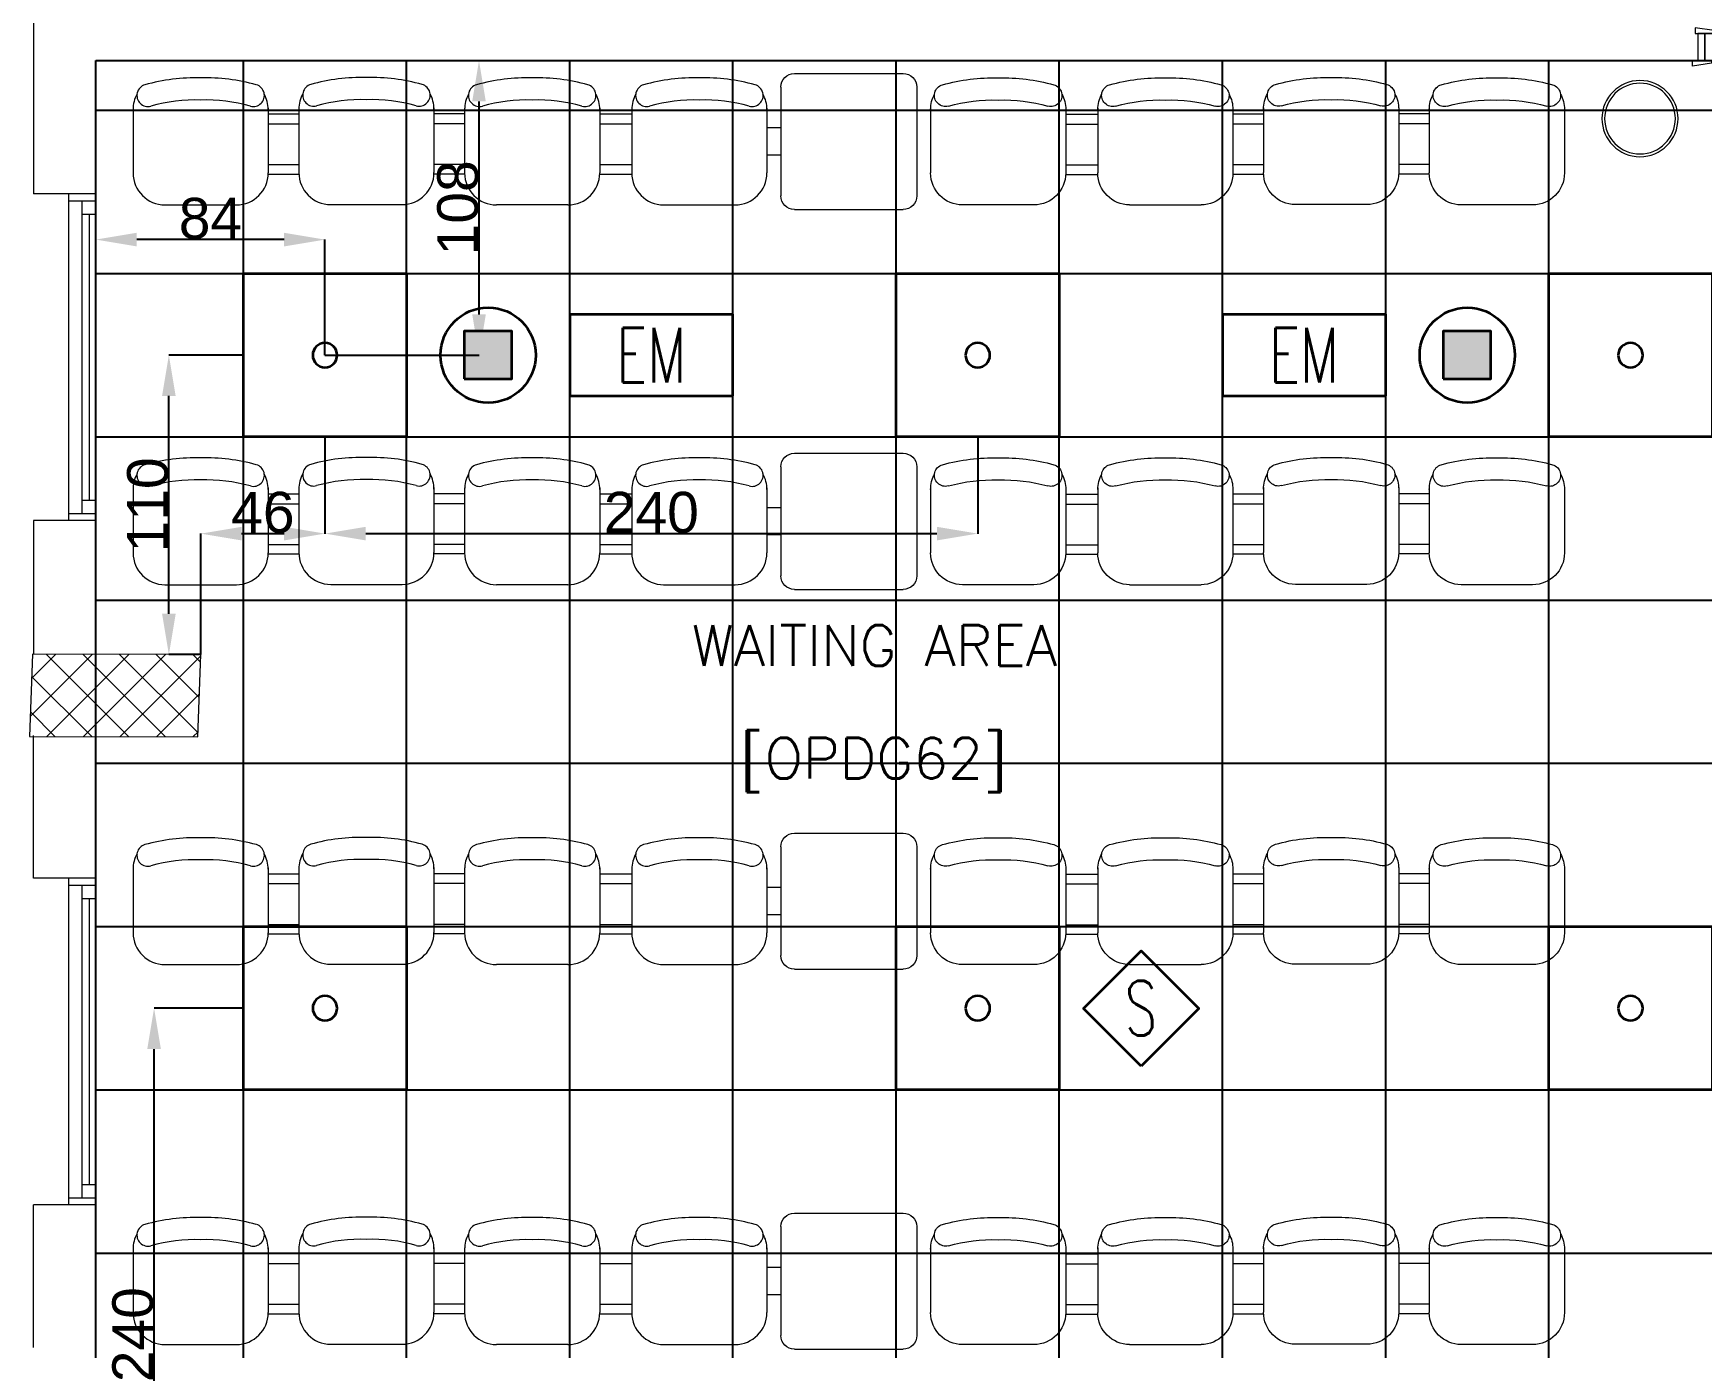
# Model space of a CAD drawing. Header units: inches. Extents: x -12418 to 57169, y -29325 to 19878.
# Drawn here: x 5228 to 11362, y -947 to 3883 of the extents above; entities that cross this region are included whole.
import ezdxf
from ezdxf.enums import TextEntityAlignment as Align

# ---------------------------------------------------------------- set-up
doc = ezdxf.new("R2010")
doc.units = ezdxf.units.IN
doc.header["$LTSCALE"] = 25
doc.header["$MEASUREMENT"] = 0
doc.header["$PDMODE"] = 3
doc.layers.get('0').update_dxf_attribs({"color": 8})
doc.layers.get('Defpoints').update_dxf_attribs({"color": 8})
for name, color, linetype, lineweight in [('00-Ground Floor$0$72_EGR_BASE_TEXT', 252, 'Continuous', 5), ('00-Ground Floor$0$Aluminum', 251, 'Continuous', 5), ('00-Ground Floor$0$C-HYDR-CTCH', 251, 'Continuous', 5), ('00-Ground Floor$0$Hatch', 254, 'Continuous', 5), ('00-Ground Floor$0$LOADING', 253, 'Continuous', 5), ('00-Ground Floor$0$Walls', 251, 'Continuous', 5), ('00-Ground Floor$0$Wooden Joinery', 251, 'Continuous', 5), ('E-DIM', 6, 'Continuous', 18), ('E-LITE-CIRC-NUMB', 6, 'Continuous', 25), ('E-LITE-CLNG', 150, 'Continuous', 35), ('E-LITE-CLNG @ 100', 150, 'Continuous', 35), ('E-LITE-CTRL', 6, 'Continuous', 25), ('F-ALRM-CLNG @ 100', 33, 'Continuous', 35), ('T-INTC-CLNG @ 100', 33, 'Continuous', 35), ('T-INTC-DEVC-NUMB', 2, 'Continuous', 25)]:
    doc.layers.add(name, color=color, linetype=linetype, lineweight=lineweight)
doc.layers.add('00-Ground Floor$0$False Ceiling', color=251, linetype='Continuous')
doc.styles.add('00-Ground Floor$0$SIMPLEX', font='SIMPLEX.shx', dxfattribs={"height": 150})
doc.styles.add('00-Ground Floor$0$Standard', font='arial.ttf')
doc.styles.add('DC_Simplex', font='SIMPLEX.shx', dxfattribs={"width": 0.7})
doc.styles.get("Standard").update_dxf_attribs({"font": 'arial.ttf'})
doc.dimstyles.get("Standard").update_dxf_attribs({"dimtxt": 150, "dimasz": 150, "dimexe": 0.18, "dimexo": 0.0625, "dimgap": 1, "dimtad": 1, "dimdec": 0, "dimlfac": 0.1, "dimzin": 0, "dimdsep": 46, "dimtxsty": 'Standard', "dimcen": 0.09, "dimclrd": 256, "dimclrt": 7, "dimadec": 0, "dimazin": 0, "dimtfac": 1, "dimtdec": 0, "dimtofl": 0, "dimtmove": 0, "dimatfit": 3, "dimfxl": 1, "dimtolj": 1, "dimtzin": 0, "dimarcsym": 0})

# ---------------------------------------------------------------- blocks, each defined once
blk = doc.blocks.new('00-Ground Floor$0$A$C72370EFE')
at = {"layer": '00-Ground Floor$0$Wooden Joinery'}
for p, q in [((-0.01, -0.04), (-0.02, -0.04)), ((-0.01, -0.06), (-0.02, -0.06)), ((-0.01, -0.03), (-0.01, -0.07)), ((0, -0.03), (-0.01, -0.03)), ((0.04, -0.03), (0.05, -0.03)), ((0.05, -0.03), (0.05, -0.07)), ((0.05, -0.04), (0.06, -0.04)), ((0.05, -0.06), (0.06, -0.06)), ((-0.05, -0.07), (-0.05, -0.16)), ((-0.03, -0.07), (-0.03, -0.16)), ((0, -0.07), (-0.01, -0.07)), ((0.04, -0.07), (0.05, -0.07)), ((0.07, -0.07), (0.07, -0.16)), ((0.09, -0.07), (0.09, -0.16)), ((-0.01, -0.17), (-0.02, -0.17)), ((-0.01, -0.17), (-0.01, -0.19)), ((0.05, -0.17), (0.06, -0.17)), ((0.05, -0.17), (0.05, -0.19)), ((-0.01, -0.19), (-0.02, -0.19)), ((0.05, -0.19), (0.06, -0.19))]:
    blk.add_line(p, q, dxfattribs=at)
for centre, radius, start, end in [((-0.02, -0.07), 0.03, 90, 180), ((-0.02, -0.07), 0.01, 90, 180), ((0.06, -0.07), 0.03, 0, 90), ((0.06, -0.07), 0.01, 0, 90), ((-0.02, -0.16), 0.03, 180, 270), ((-0.02, -0.16), 0.01, 180, 270), ((0.06, -0.16), 0.01, 270, 0), ((0.06, -0.16), 0.03, 270, 0)]:
    blk.add_arc(centre, radius, start, end, dxfattribs=at)
blk = doc.blocks.new('00-Ground Floor$0$A$C5DAD61B4')
at = {"layer": '00-Ground Floor$0$Wooden Joinery'}
for points in [[(80, 959.1), (80, 969.1), (10, 979.1), (10, 959.1)], [(940, 959.1), (940, 969.1), (1010, 979.1), (1010, 959.1)], [(70, 859.1), (70, 849.1), (0, 839.1), (0, 859.1)], [(120, 859.1), (120, 0), (80, 0), (80, 859.1)], [(950, 859.1), (950, 849.1), (1020, 839.1), (1020, 859.1)]]:
    blk.add_lwpolyline(points, close=True, dxfattribs=at)
for points in [[(45, 859.1), (45, 959.1), (20, 959.1), (20, 859.1), (45, 859.1)], [(45, 859.1), (80, 859.1), (80, 899.1), (90, 899.1), (90, 959.1), (45, 959.1), (45, 859.1)], [(975, 859.1), (940, 859.1), (940, 899.1), (930, 899.1), (930, 959.1), (975, 959.1), (975, 859.1)], [(975, 859.1), (975, 959.1), (1000, 959.1), (1000, 859.1), (975, 859.1)]]:
    blk.add_lwpolyline(points, dxfattribs=at)
blk.add_arc((80, 859.1), 860, 272.66603, 0, dxfattribs=at)
at = {"layer": '00-Ground Floor$0$Wooden Joinery', "xscale": 999.9999999998854, "yscale": 999.9999999998854, "zscale": 999.9999999998854, "rotation": 180}
blk.add_blockref('00-Ground Floor$0$A$C72370EFE', (120, 0), dxfattribs=at)
blk = doc.blocks.new('00-Ground Floor$0$3 seats beam chair')
at = {"layer": '00-Ground Floor$0$LOADING', "ltscale": 20}
for p, q in [((-740534, -1008988.2), (-740317.9, -1008988.2)), ((-740534, -1008988.2), (-740295.5, -1008988.2)), ((-740178.3, -1009367.9), (-740178.3, -1009105.4)), ((-740534, -1009485), (-740295.5, -1009485)), ((-740511, -1009485), (-740511, -1009602.9)), ((-740474.9, -1009485), (-740474.9, -1009602.9)), ((-740325, -1009485), (-740325, -1009602.9)), ((-740290.3, -1009484.9), (-740290.3, -1009602.9)), ((-740534, -1009602.8), (-740295.5, -1009602.8)), ((-740178.3, -1009720), (-740178.3, -1009982.5)), ((-740534, -1010099.7), (-740295.5, -1010099.7)), ((-740534, -1010099.7), (-740317.9, -1010099.7)), ((-740512.3, -1010099.6), (-740512.3, -1010212.3)), ((-740476.2, -1010099.6), (-740476.2, -1010212.3)), ((-740326.3, -1010099.6), (-740326.3, -1010212.3)), ((-740291.5, -1010099.6), (-740291.5, -1010212.4)), ((-740535.3, -1010212.3), (-740319.1, -1010212.3)), ((-740535.3, -1010212.3), (-740296.7, -1010212.3)), ((-740179.5, -1010592), (-740179.5, -1010329.5)), ((-740535.3, -1010709.2), (-740296.7, -1010709.2)), ((-740512.3, -1010821.9), (-740512.3, -1010709.2)), ((-740476.2, -1010821.9), (-740476.2, -1010709.2)), ((-740326.3, -1010821.9), (-740326.3, -1010709.2)), ((-740291.5, -1010821.9), (-740291.5, -1010709.1)), ((-740534, -1010821.8), (-740295.5, -1010821.8)), ((-740534, -1010821.8), (-740317.9, -1010821.8)), ((-740178.3, -1011201.5), (-740178.3, -1010939)), ((-740534, -1011318.7), (-740295.5, -1011318.7))]:
    blk.add_line(p, q, dxfattribs=at)
for centre, radius, start, end in [((-740528.8, -1009105.4), 117.2, 90, 118.96988), ((-740295.5, -1009105.4), 117.2, 0, 90), ((-739957.4, -1009217.1), 687.4, 164.36103, 181.62474), ((-740580.4, -1009042.7), 40.5, 344.36103, 164.36104), ((-739957.4, -1009217.1), 606.4, 164.36103, 181.84194), ((-739957.4, -1009256.1), 687.4, 178.37526, 195.63897), ((-739957.4, -1009256.1), 606.4, 178.15806, 195.63897), ((-740580.4, -1009430.5), 40.5, 195.63896, 15.63897), ((-740295.5, -1009367.9), 117.2, 270, 0), ((-740528.8, -1009367.9), 117.2, 241.03012, 270), ((-740528.8, -1009720), 117.2, 90, 118.96988), ((-740295.5, -1009720), 117.2, 0, 90), ((-739957.4, -1009831.8), 687.4, 164.36103, 181.62474), ((-740580.4, -1009657.4), 40.5, 344.36103, 164.36104), ((-739957.4, -1009831.8), 606.4, 164.36103, 181.84194), ((-739957.4, -1009870.8), 687.4, 178.37526, 195.63897), ((-739957.4, -1009870.8), 606.4, 178.15806, 195.63897), ((-740580.4, -1010045.1), 40.5, 195.63896, 15.63897), ((-740295.5, -1009982.5), 117.2, 270, 0), ((-740528.8, -1009982.5), 117.2, 241.03012, 270), ((-740530.1, -1010329.5), 117.2, 90, 118.96988), ((-740296.7, -1010329.5), 117.2, 0, 90), ((-739958.7, -1010441.3), 687.4, 164.36103, 181.62474), ((-740581.6, -1010266.9), 40.5, 344.36103, 164.36104), ((-739958.7, -1010441.3), 606.4, 164.36103, 181.84194), ((-739958.7, -1010480.3), 687.4, 178.37526, 195.63897), ((-739958.7, -1010480.3), 606.4, 178.15806, 195.63897), ((-740581.6, -1010654.6), 40.5, 195.63896, 15.63897), ((-740296.7, -1010592), 117.2, 270, 0), ((-740530.1, -1010592), 117.2, 241.03012, 270), ((-740528.8, -1010939), 117.2, 90, 118.96988), ((-740295.5, -1010939), 117.2, 0, 90), ((-739957.4, -1011050.8), 687.4, 164.36103, 181.62474), ((-740580.4, -1010876.4), 40.5, 344.36103, 164.36104), ((-739957.4, -1011050.8), 606.4, 164.36103, 181.84194), ((-739957.4, -1011089.8), 687.4, 178.37526, 195.63897), ((-739957.4, -1011089.8), 606.4, 178.15806, 195.63897), ((-740580.4, -1011264.1), 40.5, 195.63896, 15.63897), ((-740295.5, -1011201.5), 117.2, 270, 0), ((-740528.8, -1011201.5), 117.2, 241.03012, 270)]:
    blk.add_arc(centre, radius, start, end, dxfattribs=at)
at = {"layer": '00-Ground Floor$0$LOADING', "ltscale": 10, "style": '00-Ground Floor$0$Standard'}
blk.add_attdef('NMF0003', text='', height=50, dxfattribs=at).set_placement((-740377, -1009031.1), align=Align.TOP_CENTER)
blk = doc.blocks.new('00-Ground Floor$0$GF21009T-P')
for p, q in [((0.4002, 0.5), (0, 0.5)), ((-0.0499, 0.4501), (-0.0499, 0.0499)), ((0.4501, 0.4501), (0.4501, 0.0499)), ((0.4501, 0.3), (0.5001, 0.3)), ((0.4501, 0.2), (0.5001, 0.2)), ((0.4002, 0), (0, 0))]:
    blk.add_line(p, q)
for centre, start, end in [((0, 0.4501), 90, 180), ((0.4002, 0.4501), 0, 90), ((0, 0.0499), 180, 270), ((0.4002, 0.0499), 270, 0)]:
    blk.add_arc(centre, 0.0499, start, end)
blk = doc.blocks.new('00-Ground Floor$0$WM00001-P')
at = {"layer": '00-Ground Floor$0$LOADING'}
for radius in [0.14, 0.13]:
    blk.add_circle((0, 0), radius, dxfattribs=at)
blk = doc.blocks.new('00-Ground Floor$0$A$Ce9e1c4c3')
at = {"layer": '00-Ground Floor$0$False Ceiling', "color": 254, "linetype": 'Continuous'}
for p, q in [((-94542.1, -2747.4, 0), (-94542.1, 3782.6, 0)), ((-94542.1, 3782.6, 0), (-87736.7, 3782.6, 0)), ((-94000, -2747.4), (-94000, 3782.6)), ((-93400, -2747.4), (-93400, 3782.6)), ((-92800, -2747.4), (-92800, 3782.6)), ((-92200, -2747.4), (-92200, 3782.6)), ((-91600, -2747.4), (-91600, 3782.6)), ((-91000, -2747.4), (-91000, 3782.6)), ((-90400, -2747.4), (-90400, 3782.6)), ((-89800, -2747.4), (-89800, 3782.6)), ((-89200, -2747.4), (-89200, 3782.6)), ((-94542.1, 3600), (-87736.7, 3600)), ((-94542.1, 3000), (-87736.7, 3000)), ((-94542.1, 2400), (-87736.7, 2400)), ((-94542.1, 1800), (-87736.7, 1800)), ((-94542.1, 1200), (-87736.7, 1200)), ((-94542.1, 600), (-87736.7, 600)), ((-94542.1, 0), (-87736.7, 0)), ((-94542.1, -600), (-87736.7, -600))]:
    blk.add_line(p, q, dxfattribs=at)
blk = doc.blocks.new('00-Ground Floor')
at = {"layer": '00-Ground Floor$0$Hatch'}
h = blk.add_hatch(dxfattribs=at)
h.set_pattern_fill('ANSI37', color=256, scale=30)
h.set_pattern_definition([(45, (-1981.42, -13099.68), (-67.35192, 67.35192), []), (135, (-1981.42, -13099.68), (-67.35192, -67.35192), [])])
h.paths.add_polyline_path([(48971.2, 8818.2), (48367.3, 8810.1), (48371.2, 8521.7), (48975.1, 8529.8)])
h.paths.add_polyline_path([(41810.5, 8810.5), (41227, 8805), (41207, 8513.7), (41790.5, 8519.1)])
h.paths.add_polyline_path([(27433.5, 8803.1), (26834.4, 8799), (26828.7, 8506), (27427.8, 8510)])
h.paths.add_polyline_path([(34618.7, 8805.3), (34017.5, 8797.8), (34009.3, 8512.1), (34610.5, 8519.6)])
h.paths.add_polyline_path([(20214.3, 8812.4), (19607.8, 8790.5), (19622.4, 8498), (20228.8, 8519.8)])
h.paths.add_polyline_path([(13477.7, 8802), (12255.7, 8825.9), (12249.3, 8529.8), (13471.3, 8505.8)])
h.paths.add_polyline_path([(13491.8, 1601.9), (12276.8, 1586.2), (12263.3, 1293.7), (13478.3, 1309.4)])
h.paths.add_polyline_path([(13465.7, -5591.3), (12262.6, -5607.3), (12256.9, -5900.3), (13460, -5884.3)])
h.paths.add_polyline_path([(13484.2, -12790), (12287.5, -12801.4), (12290.4, -13095.9), (13487, -13084.4)])
h.paths.add_polyline_path([(5849.2, -12787.9), (5245.6, -12791.6), (5256.3, -13077.1), (5859.8, -13073.4)])
h.paths.add_polyline_path([(5833.8, -5589.9), (5236.9, -5588.3), (5236.8, -5889.5), (5833.6, -5891)])
h.paths.add_polyline_path([(5843.6, 1599.7), (5224.3, 1600.9), (5213.7, 1298), (5833, 1296.7)])
h.paths.add_polyline_path([(5820.3, 8779.1), (5219.7, 8793.5), (5216, 8503.9), (5816.7, 8489.4)])
h.paths.add_polyline_path([(-1378.8, 8777.2), (-1981.4, 8799.9), (-1979.5, 8511.6), (-1376.9, 8488.9)])
h.paths.add_polyline_path([(-1371.1, -5601.1), (-1973.1, -5608.1), (-1969.7, -5899.7), (-1367.7, -5892.7)])
h.paths.add_polyline_path([(-1353.5, -12795.7), (-1951.9, -12796.7), (-1947.1, -13097.4), (-1348.7, -13096.4)])
h.paths.add_polyline_path([(20233.2, -12782.5), (19627.5, -12795.4), (19633.2, -13096.6), (20238.9, -13083.7)])
h.paths.add_polyline_path([(20226.6, -5590), (19632.3, -5607.6), (19634.4, -5904.1), (20228.7, -5886.6)])
h.paths.add_polyline_path([(20217.9, 1618), (19619, 1610.4), (19623, 1310.2), (20221.9, 1317.9)])
h.paths.add_polyline_path([(27418.3, 1602.8), (26816.3, 1607.5), (26820.6, 1315.3), (27422.5, 1310.7)])
h.paths.add_polyline_path([(27422, -5579.9), (26818.1, -5597.5), (26831.6, -5897.5), (27431.7, -5876.5)])
h.paths.add_polyline_path([(27438.1, -12795.9), (26834.3, -12789.3), (26831.9, -13075), (27435.7, -13081.6)])
h.paths.add_polyline_path([(34636.6, -12785.4), (34039.3, -12800), (34048.3, -13099.7), (34645.6, -13085.1)])
h.paths.add_polyline_path([(34629.3, -5597.1), (34028, -5595.2), (34029.2, -5892.4), (34630.4, -5894.3)])
h.paths.add_polyline_path([(34592.8, 1606.7), (34012, 1611.4), (34031.7, 1321.6), (34612.5, 1316.9)])
h.paths.add_polyline_path([(41796.2, 1606), (41198.6, 1619.8), (41200.6, 1327.8), (41798.2, 1314.1)])
h.paths.add_polyline_path([(41797.2, -5592.6), (41228.8, -5600.2), (41230.6, -5894.3), (41799, -5886.7)])
h.paths.add_polyline_path([(41834.3, -12789.7), (41229, -12792.4), (41230.4, -13096.9), (41835.6, -13094.3)])
h.paths.add_polyline_path([(49008.5, -12790.2), (48420.5, -12774.1), (48407.3, -13081.4), (48995.3, -13097.4)])
h.paths.add_polyline_path([(48992.7, -5590.8), (48389.5, -5589.7), (48387.5, -5886.2), (48990.7, -5887.3)])
at = {"layer": '00-Ground Floor$0$Aluminum'}
for p, q in [((5357.9, 2092.6, 0), (5357.9, 3292.6, 0)), ((5357.9, 3267.6, 0), (5457.9, 3267.6, 0)), ((5407.9, 2117.6, 0), (5407.9, 3267.6, 0)), ((5457.9, 2092.6, 0), (5457.9, 3292.6, 0)), ((5407.9, 3217.6, 0), (5457.9, 3217.6, 0)), ((5432.9, 3217.6, 0), (5432.9, 2167.6, 0)), ((5407.9, 2167.6, 0), (5457.9, 2167.6, 0)), ((5357.9, 2117.6, 0), (5457.9, 2117.6, 0)), ((5357.9, -422.4, 0), (5357.9, 777.6, 0)), ((5357.9, 752.6, 0), (5457.9, 752.6, 0)), ((5407.9, -397.4, 0), (5407.9, 752.6, 0)), ((5457.9, -422.4, 0), (5457.9, 777.6, 0)), ((5407.9, 702.6, 0), (5457.9, 702.6, 0)), ((5432.9, 702.6, 0), (5432.9, -347.4, 0)), ((5407.9, -347.4, 0), (5457.9, -347.4, 0)), ((5357.9, -397.4, 0), (5457.9, -397.4, 0))]:
    blk.add_line(p, q, dxfattribs=at)
at = {"layer": '00-Ground Floor$0$C-HYDR-CTCH', "flags": 128}
blk.add_lwpolyline([(5224.3, 1600.9), (5213.7, 1298), (5833, 1296.7), (5843.6, 1599.7), (5224.3, 1600.9)], dxfattribs=at)
at = {"layer": '00-Ground Floor$0$Walls'}
for p, q in [((5227.9, 8502.6, 0), (5227.9, 3292.6, 0)), ((11347.9, 3882.6, 0), (11347.9, 3782.6, 0)), ((5457.9, 3782.6, 0), (11347.9, 3782.6, 0)), ((5457.9, 3782.6, 0), (5457.9, 3292.6, 0)), ((5457.9, 3292.6, 0), (5227.9, 3292.6, 0)), ((5227.9, 2092.6, 0), (5227.9, 1602.6, 0)), ((5457.9, 2092.6, 0), (5227.9, 2092.6, 0)), ((5457.9, 2092.6, 0), (5457.9, 1602.6, 0)), ((5227.9, 777.6, 0), (5227.9, 1302.6, 0)), ((5457.9, 1302.6, 0), (5457.9, 777.6, 0)), ((5457.9, 777.6, 0), (5227.9, 777.6, 0)), ((5227.9, -947.4, 0), (5227.9, -422.4, 0)), ((5457.9, -422.4, 0), (5227.9, -422.4, 0)), ((5457.9, -422.4, 0), (5457.9, -947.4, 0))]:
    blk.add_line(p, q, dxfattribs=at)
at = {"layer": '00-Ground Floor$0$False Ceiling', "color": 254}
blk.add_blockref('00-Ground Floor$0$A$Ce9e1c4c3', (100000, 0), dxfattribs=at)
at = {"layer": '00-Ground Floor$0$LOADING', "rotation": 270}
for p in [(1016913.2, -736925.9, 0), (1016913.2, -738322.1, 0), (1016913.2, -739718.2, 0), (1016913.2, -741114.3, 0)]:
    blk.add_blockref('00-Ground Floor$0$3 seats beam chair', p, dxfattribs=at)
at = {"layer": '00-Ground Floor$0$LOADING', "extrusion": (1.27212e-09, 3.51192e-12, 1), "xscale": -1000, "yscale": 1000, "zscale": 1000, "rotation": 4.580824759514712e-06}
for p in [(8426, 3235.4, 0), (8426, 1839.3, 0), (8426, 443.2, 0), (8426, -952.9, 0)]:
    blk.add_blockref('00-Ground Floor$0$GF21009T-P', p, dxfattribs=at)
at = {"layer": '00-Ground Floor$0$LOADING', "xscale": -1, "rotation": 90}
for p in [(-1000461.4, -736925.9, 0), (-1000461.4, -738322.1, 0), (-1000461.4, -739718.2, 0), (-1000461.4, -741114.3, 0)]:
    blk.add_blockref('00-Ground Floor$0$3 seats beam chair', p, dxfattribs=at)
at = {"layer": '00-Ground Floor$0$LOADING', "extrusion": (2.24019e-05, -2.25232e-18, -1), "xscale": 1000, "yscale": 1000, "zscale": 1000, "rotation": 180}
blk.add_blockref('00-Ground Floor$0$WM00001-P', (-11135, 3569.3, 0.2), dxfattribs=at)
at = {"layer": '00-Ground Floor$0$Wooden Joinery', "xscale": -1}
blk.add_blockref('00-Ground Floor$0$A$C5DAD61B4', (12347.9, 2923.5, 0), dxfattribs=at)
at = {"layer": '00-Ground Floor$0$72_EGR_BASE_TEXT', "char_height": 150, "attachment_point": 2, "style": '00-Ground Floor$0$SIMPLEX'}
for s, insert in [('WAITING AREA', (8320.7, 1707.8, 0)), ('[OPDG62]', (8317.8, 1293.6, 0))]:
    blk.add_mtext(s, dxfattribs=dict(at, insert=insert))
blk = doc.blocks.new('DC_LT-CL-Emergency')
blk.add_lwpolyline([(3, -1.5), (3, 1.5), (-3, 1.5), (-3, -1.5)], close=True)
at = {"style": 'DC_Simplex', "width": 0.7}
blk.add_text('EM', height=2, rotation=360, dxfattribs=at).set_placement((0, 0), align=Align.MIDDLE_CENTER)
at = {"layer": 'E-LITE-CTRL', "style": 'DC_Simplex', "width": 0.7, "flags": 8}
blk.add_attdef('CONTROL', (4.739, -1.5), '', height=2, rotation=360, dxfattribs=at)
blk = doc.blocks.new('*U58')
blk.add_lwpolyline([(-300, 300), (-300, -300), (300, -300), (300, 300)], close=True)
blk.add_circle((0, 0), 45)
at = {"layer": 'E-LITE-CIRC-NUMB', "style": 'DC_Simplex', "width": 0.7, "flags": 8}
blk.add_attdef('CIRCUIT', text='', height=200, rotation=0, dxfattribs=at).set_placement((-473.9, 300), align=Align.RIGHT)
at = {"layer": 'E-LITE-CTRL', "style": 'DC_Simplex', "width": 0.7, "flags": 8}
blk.add_attdef('CONTROL', (1118.9, -935), '', height=200, rotation=360, dxfattribs=at)
blk = doc.blocks.new('A$C5CF53093')
blk.add_lwpolyline([(0, -212.1), (-212.1, 0), (0, 212.1), (212.1, 0)], close=True)
blk = doc.blocks.new('*U206')
at = {"xscale": 0.01, "yscale": 0.01, "zscale": 0.01}
blk.add_blockref('A$C5CF53093', (0.007, -0.007), dxfattribs=at)
at = {"color": 6, "style": 'DC_Simplex', "width": 0.7, "flags": 8}
blk.add_attdef('TYPE', text='', height=2, rotation=360, dxfattribs=at).set_placement((0, 0), align=Align.MIDDLE_CENTER)
blk = doc.blocks.new('DC_PA-CL-Speaker')
blk.add_hatch(color=256).paths.add_polyline_path([(-0.883, -0.87), (0.865, -0.87), (0.865, 0.878), (-0.883, 0.878)])
blk.add_lwpolyline([(-0.883, -0.87), (0.865, -0.87), (0.865, 0.878), (-0.883, 0.878)], close=True)
blk.add_circle((0, 0), 1.75)
at = {"layer": 'T-INTC-DEVC-NUMB', "style": 'DC_Simplex', "width": 0.7}
blk.add_attdef('DC_CONTROL', (3.364, 2.471), '', height=2, rotation=360, dxfattribs=at)
blk = doc.blocks.new('*D233')
at = {"layer": 'Defpoints', "color": 0, "transparency": 16777216}
for p in [(5726.2, 2700), (6000, 2700), (5843.6, 1599.7)]:
    blk.add_point(p, dxfattribs=at)
at = {"layer": 'E-DIM', "color": 0, "lineweight": -2, "transparency": 16777216}
for p, q in [((5999.9, 2700), (5726, 2700)), ((5843.6, 1599.7), (5726, 1599.7))]:
    blk.add_line(p, q, dxfattribs=at)
at = {"layer": 'E-DIM', "lineweight": -2, "transparency": 16777216}
blk.add_line((5726.2, 1749.7), (5726.2, 2550), dxfattribs=at)
at = {"layer": 'E-DIM', "transparency": 16777216}
for points in [[(5701.2, 2550), (5751.2, 2550), (5726.2, 2700)], [(5701.2, 1749.7), (5751.2, 1749.7), (5726.2, 1599.7)]]:
    blk.add_solid(points, dxfattribs=at)
at = {"layer": 'E-DIM', "color": 7, "transparency": 16777216, "insert": (5648.6, 2149.8), "char_height": 150, "attachment_point": 5, "rotation": 90}
blk.add_mtext('\\A1;110', dxfattribs=at)
blk = doc.blocks.new('*D234')
at = {"layer": 'Defpoints', "color": 0, "transparency": 16777216}
for p in [(6300, 2400), (6300, 2044.1), (5843.6, 1599.7)]:
    blk.add_point(p, dxfattribs=at)
at = {"layer": 'E-DIM', "color": 0, "lineweight": -2, "transparency": 16777216}
for p, q in [((6300, 2399.9), (6300, 2043.9)), ((5843.6, 1599.7), (5843.6, 2044.2))]:
    blk.add_line(p, q, dxfattribs=at)
at = {"layer": 'E-DIM', "lineweight": -2, "transparency": 16777216}
blk.add_line((5993.6, 2044.1), (6150, 2044.1), dxfattribs=at)
at = {"layer": 'E-DIM', "transparency": 16777216}
for points in [[(5993.6, 2069.1), (5993.6, 2019.1), (5843.6, 2044.1)], [(6150, 2069.1), (6150, 2019.1), (6300, 2044.1)]]:
    blk.add_solid(points, dxfattribs=at)
at = {"layer": 'E-DIM', "color": 7, "transparency": 16777216, "insert": (6071.8, 2121.6), "char_height": 150, "attachment_point": 5}
blk.add_mtext('\\A1;46', dxfattribs=at)
blk = doc.blocks.new('*D235')
at = {"layer": 'Defpoints', "color": 0, "transparency": 16777216}
for p in [(6300, 2400), (8700, 2400), (8700, 2044.1)]:
    blk.add_point(p, dxfattribs=at)
at = {"layer": 'E-DIM', "color": 0, "lineweight": -2, "transparency": 16777216}
for p, q in [((6300, 2399.9), (6300, 2043.9)), ((8700, 2399.9), (8700, 2043.9))]:
    blk.add_line(p, q, dxfattribs=at)
at = {"layer": 'E-DIM', "lineweight": -2, "transparency": 16777216}
blk.add_line((6450, 2044.1), (8550, 2044.1), dxfattribs=at)
at = {"layer": 'E-DIM', "transparency": 16777216}
for points in [[(6450, 2069.1), (6450, 2019.1), (6300, 2044.1)], [(8550, 2069.1), (8550, 2019.1), (8700, 2044.1)]]:
    blk.add_solid(points, dxfattribs=at)
at = {"layer": 'E-DIM', "color": 7, "transparency": 16777216, "insert": (7500, 2121.6), "char_height": 150, "attachment_point": 5}
blk.add_mtext('\\A1;240', dxfattribs=at)
blk = doc.blocks.new('*D239')
at = {"layer": 'Defpoints', "color": 0, "transparency": 16777216}
for p in [(5671.8, 300), (6000, 300), (6000, -2100)]:
    blk.add_point(p, dxfattribs=at)
at = {"layer": 'E-DIM', "color": 0, "lineweight": -2, "transparency": 16777216}
for p, q in [((5999.9, 300), (5671.6, 300)), ((5999.9, -2100), (5671.6, -2100))]:
    blk.add_line(p, q, dxfattribs=at)
at = {"layer": 'E-DIM', "lineweight": -2, "transparency": 16777216}
blk.add_line((5671.8, -1950), (5671.8, 150), dxfattribs=at)
at = {"layer": 'E-DIM', "transparency": 16777216}
for points in [[(5646.8, 150), (5696.8, 150), (5671.8, 300)], [(5646.8, -1950), (5696.8, -1950), (5671.8, -2100)]]:
    blk.add_solid(points, dxfattribs=at)
at = {"layer": 'E-DIM', "color": 7, "transparency": 16777216, "insert": (5594.2, -900), "char_height": 150, "attachment_point": 5, "rotation": 90}
blk.add_mtext('\\A1;240', dxfattribs=at)
blk = doc.blocks.new('*D391')
at = {"layer": 'Defpoints', "color": 0, "transparency": 16777216}
for p in [(5457.9, 3124.7), (5457.9, 2700, 0), (6300, 2700)]:
    blk.add_point(p, dxfattribs=at)
at = {"layer": 'E-DIM', "color": 0, "lineweight": -2, "transparency": 16777216}
for p, q in [((5457.9, 2700.1), (5457.9, 3124.8)), ((6300, 2700.1), (6300, 3124.8))]:
    blk.add_line(p, q, dxfattribs=at)
at = {"layer": 'E-DIM', "lineweight": -2, "transparency": 16777216}
blk.add_line((6150, 3124.7), (5607.9, 3124.7), dxfattribs=at)
at = {"layer": 'E-DIM', "transparency": 16777216}
for points in [[(5607.9, 3149.7), (5607.9, 3099.7), (5457.9, 3124.7)], [(6150, 3149.7), (6150, 3099.7), (6300, 3124.7)]]:
    blk.add_solid(points, dxfattribs=at)
at = {"layer": 'E-DIM', "color": 7, "transparency": 16777216, "insert": (5879, 3202.2), "char_height": 150, "attachment_point": 5}
blk.add_mtext('\\A1;84', dxfattribs=at)
blk = doc.blocks.new('*D392')
at = {"layer": 'Defpoints', "color": 0, "transparency": 16777216}
for p in [(6300, 3782.6, 0), (6866.4, 3782.6), (6300, 2700)]:
    blk.add_point(p, dxfattribs=at)
at = {"layer": 'E-DIM', "color": 0, "lineweight": -2, "transparency": 16777216}
for p, q in [((6300.1, 3782.6), (6866.6, 3782.6)), ((6300.1, 2700), (6866.6, 2700))]:
    blk.add_line(p, q, dxfattribs=at)
at = {"layer": 'E-DIM', "lineweight": -2, "transparency": 16777216}
blk.add_line((6866.4, 2850), (6866.4, 3632.6), dxfattribs=at)
at = {"layer": 'E-DIM', "transparency": 16777216}
for points in [[(6841.4, 3632.6), (6891.4, 3632.6), (6866.4, 3782.6)], [(6841.4, 2850), (6891.4, 2850), (6866.4, 2700)]]:
    blk.add_solid(points, dxfattribs=at)
at = {"layer": 'E-DIM', "color": 7, "transparency": 16777216, "insert": (6788.8, 3241.3), "char_height": 150, "attachment_point": 5, "rotation": 90}
blk.add_mtext('\\A1;108', dxfattribs=at)

msp = doc.modelspace()

# ---------------------------------------------------------------- block references
msp.add_blockref('00-Ground Floor', (0, 0))
at = {"layer": 'E-LITE-CLNG', "xscale": -1}
for p in [(6300, 2700), (8700, 2700), (11100, 2700), (6300, 300), (8700, 300), (11100, 300)]:
    msp.add_blockref('*U58', p, dxfattribs=at)
at = {"layer": 'E-LITE-CLNG @ 100', "xscale": 100, "yscale": 100, "zscale": 100}
for p in [(7500, 2700), (9900, 2700)]:
    msp.add_blockref('DC_LT-CL-Emergency', p, dxfattribs=at)
at = {"layer": 'F-ALRM-CLNG @ 100', "xscale": 100, "yscale": 100, "zscale": 100}
msp.add_blockref('*U206', (9300, 300), dxfattribs=at).add_auto_attribs({'TYPE': 'S'})
at = {"layer": 'T-INTC-CLNG @ 100', "xscale": 100, "yscale": 100, "zscale": 100}
for p in [(6900, 2700), (10500, 2700)]:
    msp.add_blockref('DC_PA-CL-Speaker', p, dxfattribs=at)

# ---------------------------------------------------------------- dimensions: what is measured, and where the dimension line sits
at = {"layer": 'E-DIM'}
for base, p1, p2, picture, middle in [((6866.4, 3782.6), (6300, 2700), (6300, 3782.6, 0), '*D392', (6788.8, 3241.3)), ((5726.2, 2700), (5843.6, 1599.7), (6000, 2700), '*D233', (5648.6, 2149.8)), ((5671.8, 300), (6000, -2100), (6000, 300), '*D239', (5594.2, -900))]:
    dim = msp.add_linear_dim(base=base, p1=p1, p2=p2, angle=90, dimstyle='Standard', dxfattribs=at)
    dim.commit()
    dim.dimension.update_dxf_attribs({"geometry": picture, "text_midpoint": middle})
for base, p1, p2, picture, middle in [((5457.9, 3124.7), (6300, 2700), (5457.9, 2700, 0), '*D391', (5879, 3202.2)), ((6300, 2044.1), (5843.6, 1599.7), (6300, 2400), '*D234', (6071.8, 2121.6)), ((8700, 2044.1), (6300, 2400), (8700, 2400), '*D235', (7500, 2121.6))]:
    dim = msp.add_linear_dim(base=base, p1=p1, p2=p2, dimstyle='Standard', dxfattribs=at)
    dim.commit()
    dim.dimension.update_dxf_attribs({"geometry": picture, "text_midpoint": middle})

doc.saveas('drawing.dxf')
